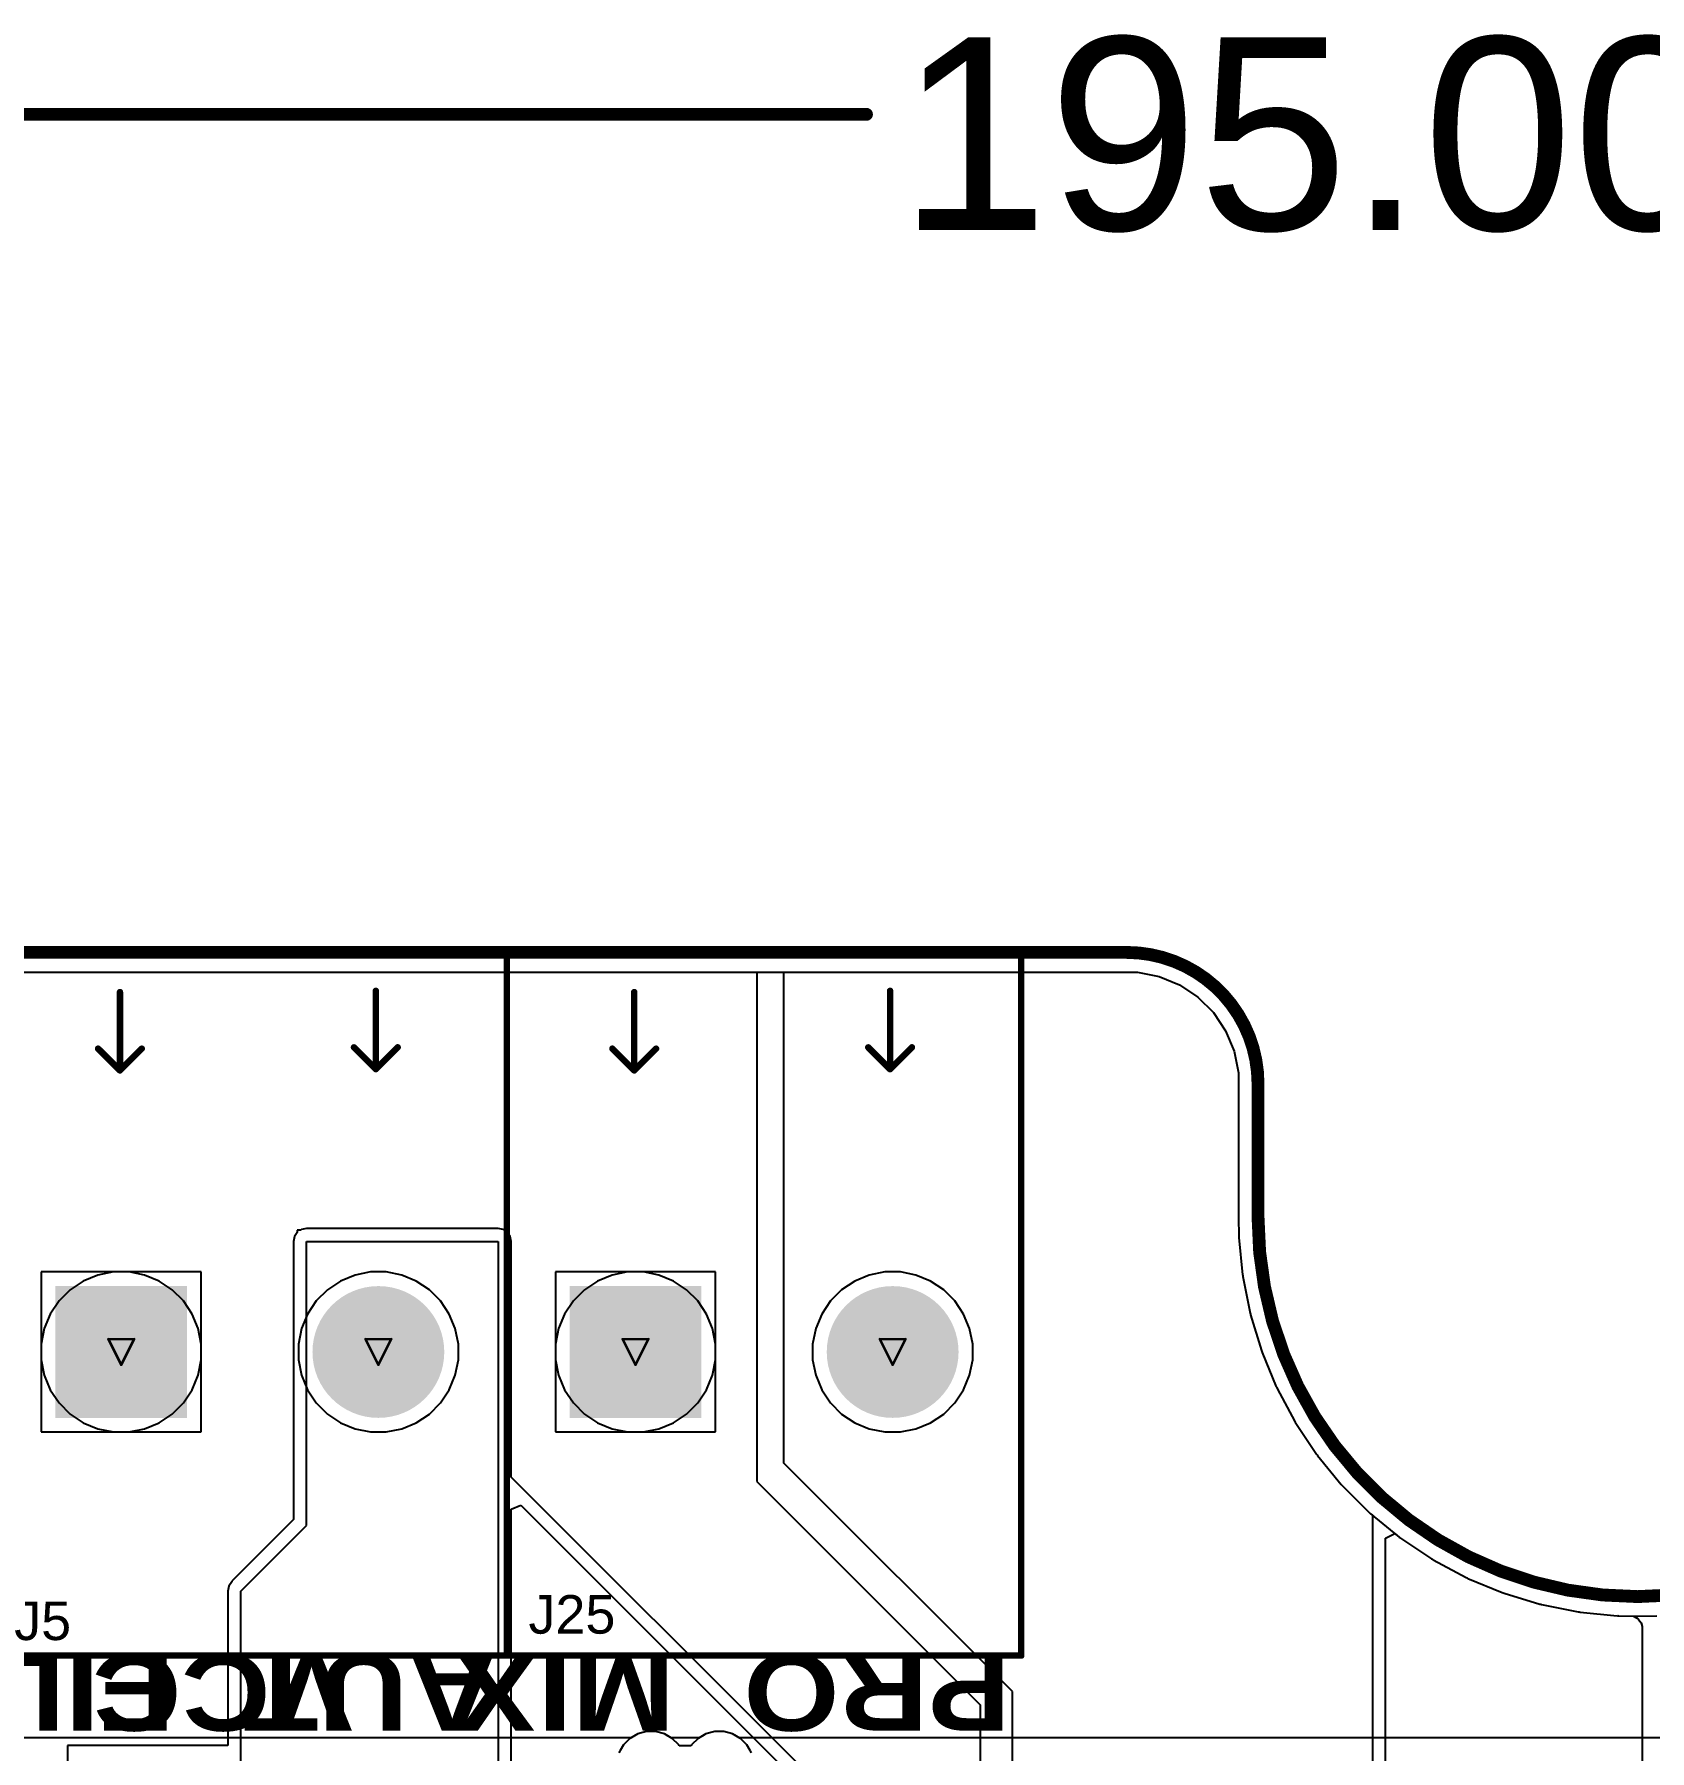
# Model space of a CAD drawing. Header units: inches. Extents: x -36 to 349, y -11 to 240.
# Drawn here: x 59.33 to 91.24, y 111.23 to 145.14 of the extents above; entities that cross this region are included whole.
import ezdxf

# ---------------------------------------------------------------- set-up
doc = ezdxf.new("R2010")
doc.units = ezdxf.units.IN
for name, color, linetype in [('Board Outline', 216, 'Continuous'), ('Bottom Layer', 5, 'Continuous'), ('Bottom Solder', 6, 'Continuous'), ('Dimension', 6, 'Continuous'), ('Drill Drawing', 1, 'Continuous'), ('Layer 1', 16, 'Continuous'), ('Layer 2', 76, 'Continuous'), ('Multi-Layer', 9, 'Continuous'), ('Pad Holes', 156, 'Continuous'), ('Top Layer', 1, 'Continuous'), ('Top Overlay', 2, 'Continuous'), ('Top Solder', 216, 'Continuous')]:
    doc.layers.add(name, color=color, linetype=linetype)
doc.styles.add('Arial', font='', dxfattribs={"height": 0.2})
doc.styles.add('Arial Black_Bold', font='', dxfattribs={"height": 0.2})
doc.styles.get('Arial').set_extended_font_data('Arial')
doc.styles.get('Arial Black_Bold').set_extended_font_data('Arial Black', bold=True)

# ---------------------------------------------------------------- blocks, each defined once
blk = doc.blocks.new('TB008A_508_02BE_51')
at = {"layer": 'Bottom Layer'}
blk.add_hatch(color=5, dxfattribs=at).paths.add_polyline_path([(-3.74, 1.2), (-1.34, 1.2), (-1.34, -1.2), (-3.74, -1.2)])
h = blk.add_hatch(color=5, dxfattribs=at)
edge = h.paths.add_edge_path()
edge.add_arc((2.54, 0), 1.2, 0, 360)
at = {"layer": 'Bottom Solder'}
blk.add_hatch(color=6, dxfattribs=at).paths.add_polyline_path([(-3.842, 1.302), (-1.238, 1.302), (-1.238, -1.302), (-3.842, -1.302)])
h = blk.add_hatch(color=6, dxfattribs=at)
edge = h.paths.add_edge_path()
edge.add_arc((2.54, 0), 1.302, 0, 360)
at = {"layer": 'Layer 1'}
h = blk.add_hatch(color=16, dxfattribs=at)
edge = h.paths.add_edge_path()
edge.add_arc((-2.54, 0), 1.2, 0, 360)
h = blk.add_hatch(color=16, dxfattribs=at)
edge = h.paths.add_edge_path()
edge.add_arc((2.54, 0), 1.2, 0, 360)
at = {"layer": 'Layer 2'}
h = blk.add_hatch(color=76, dxfattribs=at)
edge = h.paths.add_edge_path()
edge.add_arc((-2.54, 0), 1.2, 0, 360)
h = blk.add_hatch(color=76, dxfattribs=at)
edge = h.paths.add_edge_path()
edge.add_arc((2.54, 0), 1.2, 0, 360)
at = {"layer": 'Multi-Layer'}
h = blk.add_hatch(color=9, dxfattribs=at)
edge = h.paths.add_edge_path()
edge.add_arc((2.54, 0), 1.2, 0, 360)
at = {"layer": 'Pad Holes'}
h = blk.add_hatch(color=7, dxfattribs=at)
edge = h.paths.add_edge_path()
edge.add_arc((-2.54, 0), 0.8, 0, 360)
h = blk.add_hatch(color=7, dxfattribs=at)
edge = h.paths.add_edge_path()
edge.add_arc((2.54, 0), 0.8, 0, 360)
at = {"layer": 'Top Layer'}
blk.add_hatch(color=1, dxfattribs=at).paths.add_polyline_path([(-3.74, 1.2), (-1.34, 1.2), (-1.34, -1.2), (-3.74, -1.2)])
h = blk.add_hatch(color=1, dxfattribs=at)
edge = h.paths.add_edge_path()
edge.add_arc((2.54, 0), 1.2, 0, 360)
at = {"layer": 'Top Solder'}
blk.add_hatch(color=216, dxfattribs=at).paths.add_polyline_path([(-3.842, 1.302), (-1.238, 1.302), (-1.238, -1.302), (-3.842, -1.302)])
h = blk.add_hatch(color=216, dxfattribs=at)
edge = h.paths.add_edge_path()
edge.add_arc((2.54, 0), 1.302, 0, 360)
at = {"layer": 'Top Overlay'}
for points in [[(-5.08, 7.89, 0.127, 0.127, 0), (5.08, 7.89, 0.127, 0.127, 0)], [(-5.08, -6, 0.127, 0.127, 0), (-5.08, 7.89, 0.127, 0.127, 0)], [(5.08, -6, 0.127, 0.127, 0), (5.08, 7.89, 0.127, 0.127, 0)], [(-2.565, 5.563, 0.127, 0.127, 0), (-2.565, 7.112, 0.127, 0.127, 0)], [(2.489, 5.588, 0.127, 0.127, 0), (2.489, 7.137, 0.127, 0.127, 0)], [(-2.997, 5.994, 0.127, 0.127, 0), (-2.565, 5.563, 0.127, 0.127, 0)], [(-2.565, 5.563, 0.127, 0.127, 0), (-2.134, 5.994, 0.127, 0.127, 0)], [(2.057, 6.02, 0.127, 0.127, 0), (2.489, 5.588, 0.127, 0.127, 0)], [(2.489, 5.588, 0.127, 0.127, 0), (2.921, 6.02, 0.127, 0.127, 0)], [(-5.08, -6, 0.127, 0.127, 0), (5.08, -6, 0.127, 0.127, 0)]]:
    blk.add_lwpolyline(points, format="xyseb", dxfattribs=at)
for points in [[(-5.112, 7.89, 0.0635, 0.0635, 1), (-5.048, 7.89, 0.0635, 0.0635, 1)], [(-5.112, 7.89, 0.0635, 0.0635, 1), (-5.048, 7.89, 0.0635, 0.0635, 1)], [(5.048, 7.89, 0.0635, 0.0635, 1), (5.112, 7.89, 0.0635, 0.0635, 1)], [(5.048, 7.89, 0.0635, 0.0635, 1), (5.112, 7.89, 0.0635, 0.0635, 1)], [(-2.597, 7.112, 0.0635, 0.0635, 1), (-2.534, 7.112, 0.0635, 0.0635, 1)], [(2.457, 7.137, 0.0635, 0.0635, 1), (2.521, 7.137, 0.0635, 0.0635, 1)], [(-3.029, 5.994, 0.0635, 0.0635, 1), (-2.965, 5.994, 0.0635, 0.0635, 1)], [(-2.165, 5.994, 0.0635, 0.0635, 1), (-2.102, 5.994, 0.0635, 0.0635, 1)], [(2.026, 6.02, 0.0635, 0.0635, 1), (2.089, 6.02, 0.0635, 0.0635, 1)], [(2.889, 6.02, 0.0635, 0.0635, 1), (2.953, 6.02, 0.0635, 0.0635, 1)], [(-2.597, 5.563, 0.0635, 0.0635, 1), (-2.534, 5.563, 0.0635, 0.0635, 1)], [(-2.597, 5.563, 0.0635, 0.0635, 1), (-2.534, 5.563, 0.0635, 0.0635, 1)], [(-2.597, 5.563, 0.0635, 0.0635, 1), (-2.534, 5.563, 0.0635, 0.0635, 1)], [(2.457, 5.588, 0.0635, 0.0635, 1), (2.521, 5.588, 0.0635, 0.0635, 1)], [(2.457, 5.588, 0.0635, 0.0635, 1), (2.521, 5.588, 0.0635, 0.0635, 1)], [(2.457, 5.588, 0.0635, 0.0635, 1), (2.521, 5.588, 0.0635, 0.0635, 1)], [(-5.112, -6, 0.0635, 0.0635, 1), (-5.048, -6, 0.0635, 0.0635, 1)], [(-5.112, -6, 0.0635, 0.0635, 1), (-5.048, -6, 0.0635, 0.0635, 1)], [(5.048, -6, 0.0635, 0.0635, 1), (5.112, -6, 0.0635, 0.0635, 1)], [(5.048, -6, 0.0635, 0.0635, 1), (5.112, -6, 0.0635, 0.0635, 1)]]:
    blk.add_lwpolyline(points, format="xyseb", close=True, dxfattribs=at)
blk = doc.blocks.new('TB008A_508_02BE_121')
at = {"layer": 'Bottom Layer'}
blk.add_hatch(color=5, dxfattribs=at).paths.add_polyline_path([(-3.74, 1.2), (-1.34, 1.2), (-1.34, -1.2), (-3.74, -1.2)])
h = blk.add_hatch(color=5, dxfattribs=at)
edge = h.paths.add_edge_path()
edge.add_arc((2.54, 0), 1.2, 0, 360)
at = {"layer": 'Bottom Solder'}
blk.add_hatch(color=6, dxfattribs=at).paths.add_polyline_path([(-3.842, 1.302), (-1.238, 1.302), (-1.238, -1.302), (-3.842, -1.302)])
h = blk.add_hatch(color=6, dxfattribs=at)
edge = h.paths.add_edge_path()
edge.add_arc((2.54, 0), 1.302, 0, 360)
at = {"layer": 'Layer 1'}
h = blk.add_hatch(color=16, dxfattribs=at)
edge = h.paths.add_edge_path()
edge.add_arc((-2.54, 0), 1.2, 0, 360)
h = blk.add_hatch(color=16, dxfattribs=at)
edge = h.paths.add_edge_path()
edge.add_arc((2.54, 0), 1.2, 0, 360)
at = {"layer": 'Layer 2'}
h = blk.add_hatch(color=76, dxfattribs=at)
edge = h.paths.add_edge_path()
edge.add_arc((-2.54, 0), 1.2, 0, 360)
h = blk.add_hatch(color=76, dxfattribs=at)
edge = h.paths.add_edge_path()
edge.add_arc((2.54, 0), 1.2, 0, 360)
at = {"layer": 'Multi-Layer'}
h = blk.add_hatch(color=9, dxfattribs=at)
edge = h.paths.add_edge_path()
edge.add_arc((2.54, 0), 1.2, 0, 360)
at = {"layer": 'Pad Holes'}
h = blk.add_hatch(color=7, dxfattribs=at)
edge = h.paths.add_edge_path()
edge.add_arc((-2.54, 0), 0.8, 0, 360)
h = blk.add_hatch(color=7, dxfattribs=at)
edge = h.paths.add_edge_path()
edge.add_arc((2.54, 0), 0.8, 0, 360)
at = {"layer": 'Top Layer'}
blk.add_hatch(color=1, dxfattribs=at).paths.add_polyline_path([(-3.74, 1.2), (-1.34, 1.2), (-1.34, -1.2), (-3.74, -1.2)])
h = blk.add_hatch(color=1, dxfattribs=at)
edge = h.paths.add_edge_path()
edge.add_arc((2.54, 0), 1.2, 0, 360)
at = {"layer": 'Top Solder'}
blk.add_hatch(color=216, dxfattribs=at).paths.add_polyline_path([(-3.842, 1.302), (-1.238, 1.302), (-1.238, -1.302), (-3.842, -1.302)])
h = blk.add_hatch(color=216, dxfattribs=at)
edge = h.paths.add_edge_path()
edge.add_arc((2.54, 0), 1.302, 0, 360)
at = {"layer": 'Top Overlay'}
for points in [[(-5.08, 7.89, 0.127, 0.127, 0), (5.08, 7.89, 0.127, 0.127, 0)], [(-5.08, -6, 0.127, 0.127, 0), (-5.08, 7.89, 0.127, 0.127, 0)], [(5.08, -6, 0.127, 0.127, 0), (5.08, 7.89, 0.127, 0.127, 0)], [(-2.565, 5.563, 0.127, 0.127, 0), (-2.565, 7.112, 0.127, 0.127, 0)], [(2.489, 5.588, 0.127, 0.127, 0), (2.489, 7.137, 0.127, 0.127, 0)], [(-2.997, 5.994, 0.127, 0.127, 0), (-2.565, 5.563, 0.127, 0.127, 0)], [(-2.565, 5.563, 0.127, 0.127, 0), (-2.134, 5.994, 0.127, 0.127, 0)], [(2.057, 6.02, 0.127, 0.127, 0), (2.489, 5.588, 0.127, 0.127, 0)], [(2.489, 5.588, 0.127, 0.127, 0), (2.921, 6.02, 0.127, 0.127, 0)], [(-5.08, -6, 0.127, 0.127, 0), (5.08, -6, 0.127, 0.127, 0)]]:
    blk.add_lwpolyline(points, format="xyseb", dxfattribs=at)
for points in [[(-5.112, 7.89, 0.0635, 0.0635, 1), (-5.048, 7.89, 0.0635, 0.0635, 1)], [(-5.112, 7.89, 0.0635, 0.0635, 1), (-5.048, 7.89, 0.0635, 0.0635, 1)], [(5.048, 7.89, 0.0635, 0.0635, 1), (5.112, 7.89, 0.0635, 0.0635, 1)], [(5.048, 7.89, 0.0635, 0.0635, 1), (5.112, 7.89, 0.0635, 0.0635, 1)], [(-2.597, 7.112, 0.0635, 0.0635, 1), (-2.534, 7.112, 0.0635, 0.0635, 1)], [(2.457, 7.137, 0.0635, 0.0635, 1), (2.521, 7.137, 0.0635, 0.0635, 1)], [(-3.029, 5.994, 0.0635, 0.0635, 1), (-2.965, 5.994, 0.0635, 0.0635, 1)], [(-2.165, 5.994, 0.0635, 0.0635, 1), (-2.102, 5.994, 0.0635, 0.0635, 1)], [(2.026, 6.02, 0.0635, 0.0635, 1), (2.089, 6.02, 0.0635, 0.0635, 1)], [(2.889, 6.02, 0.0635, 0.0635, 1), (2.953, 6.02, 0.0635, 0.0635, 1)], [(-2.597, 5.563, 0.0635, 0.0635, 1), (-2.534, 5.563, 0.0635, 0.0635, 1)], [(-2.597, 5.563, 0.0635, 0.0635, 1), (-2.534, 5.563, 0.0635, 0.0635, 1)], [(-2.597, 5.563, 0.0635, 0.0635, 1), (-2.534, 5.563, 0.0635, 0.0635, 1)], [(2.457, 5.588, 0.0635, 0.0635, 1), (2.521, 5.588, 0.0635, 0.0635, 1)], [(2.457, 5.588, 0.0635, 0.0635, 1), (2.521, 5.588, 0.0635, 0.0635, 1)], [(2.457, 5.588, 0.0635, 0.0635, 1), (2.521, 5.588, 0.0635, 0.0635, 1)], [(-5.112, -6, 0.0635, 0.0635, 1), (-5.048, -6, 0.0635, 0.0635, 1)], [(-5.112, -6, 0.0635, 0.0635, 1), (-5.048, -6, 0.0635, 0.0635, 1)], [(5.048, -6, 0.0635, 0.0635, 1), (5.112, -6, 0.0635, 0.0635, 1)], [(5.048, -6, 0.0635, 0.0635, 1), (5.112, -6, 0.0635, 0.0635, 1)]]:
    blk.add_lwpolyline(points, format="xyseb", close=True, dxfattribs=at)

msp = doc.modelspace()

# ---------------------------------------------------------------- linework, layer by layer
at = {"layer": 'Board Outline'}
for points in [[(-2.5, 127, 0.254, 0.254, 0), (80.91, 127, 0.254, 0.254, 0)], [(80.903, 127, 0.254, 0.254, -0.414214), (83.5, 124.403, 0.254, 0.254, 0)], [(83.5, 121.77, 0.254, 0.254, 0), (83.5, 124.403, 0.254, 0.254, 0)], [(91, 114.27, 0.254, 0.254, -0.414214), (83.5, 121.77, 0.254, 0.254, 0)], [(98.5, 121.77, 0.254, 0.254, -0.414214), (91, 114.27, 0.254, 0.254, 0)]]:
    msp.add_lwpolyline(points, format="xyseb", dxfattribs=at)
for points in [[(80.839, 127, 0.127, 0.127, 1), (80.966, 127, 0.127, 0.127, 1)], [(80.847, 127, 0.127, 0.127, 1), (80.974, 127, 0.127, 0.127, 1)], [(83.436, 124.403, 0.127, 0.127, 1), (83.563, 124.403, 0.127, 0.127, 1)], [(83.436, 124.403, 0.127, 0.127, 1), (83.563, 124.403, 0.127, 0.127, 1)], [(83.436, 121.77, 0.127, 0.127, 1), (83.563, 121.77, 0.127, 0.127, 1)], [(83.436, 121.77, 0.127, 0.127, 1), (83.563, 121.77, 0.127, 0.127, 1)], [(90.936, 114.27, 0.127, 0.127, 1), (91.063, 114.27, 0.127, 0.127, 1)], [(90.936, 114.27, 0.127, 0.127, 1), (91.063, 114.27, 0.127, 0.127, 1)]]:
    msp.add_lwpolyline(points, format="xyseb", close=True, dxfattribs=at)
at = {"layer": 'Bottom Layer'}
for p, q in [((-2.5, 126.612), (80.91, 126.612)), ((80.91, 126.612), (80.91, 126.612)), ((80.91, 126.612), (80.91, 126.612)), ((80.91, 126.612), (81.12, 126.612)), ((81.12, 126.612), (81.547, 126.527)), ((81.547, 126.527), (81.949, 126.36)), ((81.949, 126.36), (82.311, 126.118)), ((82.311, 126.118), (82.618, 125.811)), ((82.618, 125.811), (82.86, 125.449)), ((82.86, 125.449), (83.027, 125.047)), ((83.027, 125.047), (83.112, 124.62)), ((83.112, 124.62), (83.112, 124.403)), ((83.112, 124.403), (83.112, 121.77)), ((83.112, 121.77), (83.112, 121.765)), ((83.112, 121.765), (83.112, 121.76)), ((83.112, 121.76), (83.121, 121.392)), ((83.121, 121.392), (83.124, 121.378)), ((83.124, 121.378), (83.122, 121.364)), ((83.122, 121.364), (83.195, 120.631)), ((62.623, 120.685), (59.461, 120.685)), ((59.461, 120.685), (59.461, 117.523)), ((62.623, 117.523), (62.623, 120.685)), ((65.373, 120.505), (65.114, 120.332)), ((65.661, 120.624), (65.373, 120.505)), ((65.966, 120.685), (65.661, 120.624)), ((66.278, 120.685), (65.966, 120.685)), ((66.583, 120.624), (66.278, 120.685)), ((66.871, 120.505), (66.583, 120.624)), ((67.13, 120.332), (66.871, 120.505)), ((72.783, 120.685), (69.621, 120.685)), ((69.621, 120.685), (69.621, 117.523)), ((72.783, 117.523), (72.783, 120.685)), ((75.533, 120.505), (75.274, 120.332)), ((75.821, 120.624), (75.533, 120.505)), ((76.126, 120.685), (75.821, 120.624)), ((76.438, 120.685), (76.126, 120.685)), ((76.743, 120.624), (76.438, 120.685)), ((77.031, 120.505), (76.743, 120.624)), ((77.29, 120.332), (77.031, 120.505)), ((83.195, 120.631), (83.2, 120.613)), ((83.2, 120.613), (83.2, 120.594)), ((83.2, 120.594), (83.344, 119.872)), ((64.894, 120.112), (64.721, 119.853)), ((65.114, 120.332), (64.894, 120.112)), ((67.35, 120.112), (67.13, 120.332)), ((67.523, 119.853), (67.35, 120.112)), ((75.054, 120.112), (74.881, 119.853)), ((75.274, 120.332), (75.054, 120.112)), ((77.51, 120.112), (77.29, 120.332)), ((77.683, 119.853), (77.51, 120.112)), ((64.721, 119.853), (64.602, 119.565)), ((67.642, 119.565), (67.523, 119.853)), ((74.881, 119.853), (74.762, 119.565)), ((77.802, 119.565), (77.683, 119.853)), ((83.344, 119.872), (83.351, 119.854)), ((83.351, 119.854), (83.353, 119.835)), ((83.353, 119.835), (83.567, 119.131)), ((64.602, 119.565), (64.541, 119.26)), ((67.703, 119.26), (67.642, 119.565)), ((74.762, 119.565), (74.701, 119.26)), ((77.863, 119.26), (77.802, 119.565)), ((64.541, 119.26), (64.541, 118.948)), ((67.703, 118.948), (67.703, 119.26)), ((74.701, 119.26), (74.701, 118.948)), ((77.863, 118.948), (77.863, 119.26)), ((83.567, 119.131), (83.576, 119.114)), ((83.576, 119.114), (83.58, 119.095)), ((83.58, 119.095), (83.861, 118.415)), ((64.541, 118.948), (64.602, 118.643)), ((67.642, 118.643), (67.703, 118.948)), ((74.701, 118.948), (74.762, 118.643)), ((77.802, 118.643), (77.863, 118.948)), ((64.602, 118.643), (64.721, 118.355)), ((67.523, 118.355), (67.642, 118.643)), ((74.762, 118.643), (74.881, 118.355)), ((77.683, 118.355), (77.802, 118.643)), ((83.861, 118.415), (83.872, 118.399)), ((83.872, 118.399), (83.877, 118.38)), ((83.877, 118.38), (84.224, 117.731)), ((64.721, 118.355), (64.894, 118.096)), ((64.894, 118.096), (65.114, 117.876)), ((67.13, 117.876), (67.35, 118.096)), ((67.35, 118.096), (67.523, 118.355)), ((74.881, 118.355), (75.054, 118.096)), ((75.054, 118.096), (75.274, 117.876)), ((77.29, 117.876), (77.51, 118.096)), ((77.51, 118.096), (77.683, 118.355)), ((65.114, 117.876), (65.373, 117.703)), ((65.373, 117.703), (65.661, 117.584)), ((66.583, 117.584), (66.871, 117.703)), ((66.871, 117.703), (67.13, 117.876)), ((75.274, 117.876), (75.533, 117.703)), ((75.533, 117.703), (75.821, 117.584)), ((76.743, 117.584), (77.031, 117.703)), ((77.031, 117.703), (77.29, 117.876)), ((84.224, 117.731), (84.237, 117.716)), ((84.237, 117.716), (84.244, 117.698)), ((84.244, 117.698), (84.653, 117.086)), ((59.461, 117.523), (62.623, 117.523)), ((65.661, 117.584), (65.966, 117.523)), ((65.966, 117.523), (66.278, 117.523)), ((66.278, 117.523), (66.583, 117.584)), ((69.621, 117.523), (72.783, 117.523)), ((75.821, 117.584), (76.126, 117.523)), ((76.126, 117.523), (76.438, 117.523)), ((76.438, 117.523), (76.743, 117.584)), ((84.653, 117.086), (84.667, 117.073)), ((84.667, 117.073), (84.676, 117.056)), ((84.676, 117.056), (85.143, 116.487)), ((85.143, 116.487), (85.157, 116.475)), ((85.157, 116.475), (85.168, 116.459)), ((85.168, 116.459), (85.689, 115.938)), ((85.689, 115.938), (85.705, 115.927)), ((85.705, 115.927), (85.717, 115.913)), ((85.717, 115.913), (86.286, 115.446)), ((86.286, 115.446), (86.303, 115.437)), ((86.303, 115.437), (86.316, 115.423)), ((86.316, 115.423), (86.928, 115.014)), ((86.928, 115.014), (86.946, 115.007)), ((86.946, 115.007), (86.961, 114.994)), ((86.961, 114.994), (87.61, 114.647)), ((87.61, 114.647), (87.629, 114.642)), ((87.629, 114.642), (87.645, 114.631)), ((87.645, 114.631), (88.325, 114.35)), ((88.325, 114.35), (88.344, 114.346)), ((88.344, 114.346), (88.361, 114.337)), ((88.361, 114.337), (89.065, 114.123)), ((89.065, 114.123), (89.084, 114.121)), ((89.084, 114.121), (89.102, 114.114)), ((89.102, 114.114), (89.824, 113.97)), ((89.824, 113.97), (89.843, 113.97)), ((89.843, 113.97), (89.861, 113.965)), ((89.861, 113.965), (90.594, 113.892)), ((90.594, 113.892), (90.608, 113.894)), ((90.608, 113.894), (90.622, 113.891)), ((90.622, 113.891), (90.99, 113.882)), ((90.99, 113.882), (91, 113.883)), ((91, 113.883), (91.01, 113.882)), ((91.01, 113.882), (91.378, 113.891)), ((71.42, 111.603), (71.247, 111.556)), ((71.6, 111.603), (71.42, 111.603)), ((71.773, 111.556), (71.6, 111.603)), ((72.767, 111.603), (72.593, 111.556)), ((72.946, 111.603), (72.767, 111.603)), ((73.119, 111.556), (72.946, 111.603)), ((70.965, 111.34), (70.901, 111.229)), ((71.056, 111.431), (70.965, 111.34)), ((71.092, 111.467), (71.056, 111.431)), ((71.056, 111.431), (71.056, 111.431)), ((71.203, 111.531), (71.092, 111.467)), ((71.247, 111.556), (71.203, 111.531)), ((71.203, 111.531), (71.203, 111.531)), ((71.817, 111.531), (71.773, 111.556)), ((71.928, 111.467), (71.817, 111.531)), ((71.817, 111.531), (71.817, 111.531)), ((72.055, 111.34), (71.928, 111.467)), ((72.063, 111.327), (72.055, 111.34)), ((72.067, 111.323), (72.063, 111.327)), ((72.092, 111.323), (72.067, 111.323)), ((72.104, 111.321), (72.092, 111.323)), ((72.262, 111.321), (72.104, 111.321)), ((72.274, 111.323), (72.262, 111.321)), ((72.299, 111.323), (72.274, 111.323)), ((72.304, 111.327), (72.299, 111.323)), ((72.311, 111.34), (72.304, 111.327)), ((72.438, 111.467), (72.311, 111.34)), ((72.549, 111.531), (72.438, 111.467)), ((72.593, 111.556), (72.549, 111.531)), ((72.549, 111.531), (72.549, 111.531)), ((73.163, 111.531), (73.119, 111.556)), ((73.274, 111.467), (73.163, 111.531)), ((73.163, 111.531), (73.163, 111.531)), ((73.365, 111.376), (73.274, 111.467)), ((73.401, 111.34), (73.365, 111.376)), ((73.365, 111.376), (73.365, 111.376)), ((73.465, 111.229), (73.401, 111.34)), ((70.901, 111.229), (70.875, 111.185)), ((70.901, 111.229), (70.901, 111.229)), ((73.491, 111.185), (73.465, 111.229)), ((73.465, 111.229), (73.465, 111.229))]:
    msp.add_line(p, q, dxfattribs=at)
at = {"layer": 'Dimension'}
msp.add_lwpolyline([(-6.5, 143.561, 0.254, 0.254, 0), (75.765, 143.561, 0.254, 0.254, 0)], format="xyseb", dxfattribs=at)
msp.add_lwpolyline([(75.701, 143.561, 0.127, 0.127, 1), (75.828, 143.561, 0.127, 0.127, 1)], format="xyseb", close=True, dxfattribs=at)
at = {"layer": 'Drill Drawing'}
for points in [[(60.788, 119.358, 0.0508, 0.0508, 0), (61.296, 119.358, 0.0508, 0.0508, 0)], [(60.788, 119.358, 0.0508, 0.0508, 0), (61.042, 118.85, 0.0508, 0.0508, 0)], [(61.042, 118.85, 0.0508, 0.0508, 0), (61.296, 119.358, 0.0508, 0.0508, 0)], [(65.868, 119.358, 0.0508, 0.0508, 0), (66.376, 119.358, 0.0508, 0.0508, 0)], [(65.868, 119.358, 0.0508, 0.0508, 0), (66.122, 118.85, 0.0508, 0.0508, 0)], [(66.122, 118.85, 0.0508, 0.0508, 0), (66.376, 119.358, 0.0508, 0.0508, 0)], [(70.948, 119.358, 0.0508, 0.0508, 0), (71.456, 119.358, 0.0508, 0.0508, 0)], [(70.948, 119.358, 0.0508, 0.0508, 0), (71.202, 118.85, 0.0508, 0.0508, 0)], [(71.202, 118.85, 0.0508, 0.0508, 0), (71.456, 119.358, 0.0508, 0.0508, 0)], [(76.028, 119.358, 0.0508, 0.0508, 0), (76.536, 119.358, 0.0508, 0.0508, 0)], [(76.028, 119.358, 0.0508, 0.0508, 0), (76.282, 118.85, 0.0508, 0.0508, 0)], [(76.282, 118.85, 0.0508, 0.0508, 0), (76.536, 119.358, 0.0508, 0.0508, 0)]]:
    msp.add_lwpolyline(points, format="xyseb", dxfattribs=at)
for points in [[(60.775, 119.358, 0.0254, 0.0254, 1), (60.801, 119.358, 0.0254, 0.0254, 1)], [(60.775, 119.358, 0.0254, 0.0254, 1), (60.801, 119.358, 0.0254, 0.0254, 1)], [(61.283, 119.358, 0.0254, 0.0254, 1), (61.309, 119.358, 0.0254, 0.0254, 1)], [(61.283, 119.358, 0.0254, 0.0254, 1), (61.309, 119.358, 0.0254, 0.0254, 1)], [(65.855, 119.358, 0.0254, 0.0254, 1), (65.881, 119.358, 0.0254, 0.0254, 1)], [(65.855, 119.358, 0.0254, 0.0254, 1), (65.881, 119.358, 0.0254, 0.0254, 1)], [(66.363, 119.358, 0.0254, 0.0254, 1), (66.389, 119.358, 0.0254, 0.0254, 1)], [(66.363, 119.358, 0.0254, 0.0254, 1), (66.389, 119.358, 0.0254, 0.0254, 1)], [(70.935, 119.358, 0.0254, 0.0254, 1), (70.961, 119.358, 0.0254, 0.0254, 1)], [(70.935, 119.358, 0.0254, 0.0254, 1), (70.961, 119.358, 0.0254, 0.0254, 1)], [(71.443, 119.358, 0.0254, 0.0254, 1), (71.469, 119.358, 0.0254, 0.0254, 1)], [(71.443, 119.358, 0.0254, 0.0254, 1), (71.469, 119.358, 0.0254, 0.0254, 1)], [(76.015, 119.358, 0.0254, 0.0254, 1), (76.041, 119.358, 0.0254, 0.0254, 1)], [(76.015, 119.358, 0.0254, 0.0254, 1), (76.041, 119.358, 0.0254, 0.0254, 1)], [(76.523, 119.358, 0.0254, 0.0254, 1), (76.549, 119.358, 0.0254, 0.0254, 1)], [(76.523, 119.358, 0.0254, 0.0254, 1), (76.549, 119.358, 0.0254, 0.0254, 1)], [(61.029, 118.85, 0.0254, 0.0254, 1), (61.055, 118.85, 0.0254, 0.0254, 1)], [(61.029, 118.85, 0.0254, 0.0254, 1), (61.055, 118.85, 0.0254, 0.0254, 1)], [(66.109, 118.85, 0.0254, 0.0254, 1), (66.135, 118.85, 0.0254, 0.0254, 1)], [(66.109, 118.85, 0.0254, 0.0254, 1), (66.135, 118.85, 0.0254, 0.0254, 1)], [(71.189, 118.85, 0.0254, 0.0254, 1), (71.215, 118.85, 0.0254, 0.0254, 1)], [(71.189, 118.85, 0.0254, 0.0254, 1), (71.215, 118.85, 0.0254, 0.0254, 1)], [(76.269, 118.85, 0.0254, 0.0254, 1), (76.295, 118.85, 0.0254, 0.0254, 1)], [(76.269, 118.85, 0.0254, 0.0254, 1), (76.295, 118.85, 0.0254, 0.0254, 1)]]:
    msp.add_lwpolyline(points, format="xyseb", close=True, dxfattribs=at)
at = {"layer": 'Layer 1'}
for p, q in [((-2.5, 126.612), (80.91, 126.612)), ((80.91, 126.612), (80.91, 126.612)), ((80.91, 126.612), (80.91, 126.612)), ((80.91, 126.612), (81.12, 126.612)), ((81.12, 126.612), (81.547, 126.527)), ((81.547, 126.527), (81.949, 126.36)), ((81.949, 126.36), (82.311, 126.118)), ((82.311, 126.118), (82.618, 125.811)), ((82.618, 125.811), (82.86, 125.449)), ((82.86, 125.449), (83.027, 125.047)), ((83.027, 125.047), (83.112, 124.62)), ((83.112, 124.62), (83.112, 124.403)), ((83.112, 124.403), (83.112, 121.77)), ((83.112, 121.77), (83.112, 121.765)), ((83.112, 121.765), (83.112, 121.76)), ((83.112, 121.76), (83.121, 121.392)), ((83.121, 121.392), (83.124, 121.378)), ((83.124, 121.378), (83.122, 121.364)), ((83.122, 121.364), (83.195, 120.631)), ((60.293, 120.505), (60.034, 120.332)), ((60.581, 120.624), (60.293, 120.505)), ((60.886, 120.685), (60.581, 120.624)), ((61.198, 120.685), (60.886, 120.685)), ((61.503, 120.624), (61.198, 120.685)), ((61.791, 120.505), (61.503, 120.624)), ((62.05, 120.332), (61.791, 120.505)), ((65.373, 120.505), (65.114, 120.332)), ((65.661, 120.624), (65.373, 120.505)), ((65.966, 120.685), (65.661, 120.624)), ((66.278, 120.685), (65.966, 120.685)), ((66.583, 120.624), (66.278, 120.685)), ((66.871, 120.505), (66.583, 120.624)), ((67.13, 120.332), (66.871, 120.505)), ((70.453, 120.505), (70.194, 120.332)), ((70.741, 120.624), (70.453, 120.505)), ((71.046, 120.685), (70.741, 120.624)), ((71.358, 120.685), (71.046, 120.685)), ((71.663, 120.624), (71.358, 120.685)), ((71.951, 120.505), (71.663, 120.624)), ((72.21, 120.332), (71.951, 120.505)), ((75.533, 120.505), (75.274, 120.332)), ((75.821, 120.624), (75.533, 120.505)), ((76.126, 120.685), (75.821, 120.624)), ((76.438, 120.685), (76.126, 120.685)), ((76.743, 120.624), (76.438, 120.685)), ((77.031, 120.505), (76.743, 120.624)), ((77.29, 120.332), (77.031, 120.505)), ((83.195, 120.631), (83.2, 120.613)), ((83.2, 120.613), (83.2, 120.594)), ((83.2, 120.594), (83.344, 119.872)), ((59.814, 120.112), (59.641, 119.853)), ((60.034, 120.332), (59.814, 120.112)), ((62.27, 120.112), (62.05, 120.332)), ((62.443, 119.853), (62.27, 120.112)), ((64.894, 120.112), (64.721, 119.853)), ((65.114, 120.332), (64.894, 120.112)), ((67.35, 120.112), (67.13, 120.332)), ((67.523, 119.853), (67.35, 120.112)), ((69.974, 120.112), (69.801, 119.853)), ((70.194, 120.332), (69.974, 120.112)), ((72.43, 120.112), (72.21, 120.332)), ((72.603, 119.853), (72.43, 120.112)), ((75.054, 120.112), (74.881, 119.853)), ((75.274, 120.332), (75.054, 120.112)), ((77.51, 120.112), (77.29, 120.332)), ((77.683, 119.853), (77.51, 120.112)), ((59.641, 119.853), (59.522, 119.565)), ((62.562, 119.565), (62.443, 119.853)), ((64.721, 119.853), (64.602, 119.565)), ((67.642, 119.565), (67.523, 119.853)), ((69.801, 119.853), (69.682, 119.565)), ((72.722, 119.565), (72.603, 119.853)), ((74.881, 119.853), (74.762, 119.565)), ((77.802, 119.565), (77.683, 119.853)), ((83.344, 119.872), (83.351, 119.854)), ((83.351, 119.854), (83.353, 119.835)), ((83.353, 119.835), (83.567, 119.131)), ((59.522, 119.565), (59.461, 119.26)), ((62.623, 119.26), (62.562, 119.565)), ((64.602, 119.565), (64.541, 119.26)), ((67.703, 119.26), (67.642, 119.565)), ((69.682, 119.565), (69.621, 119.26)), ((72.783, 119.26), (72.722, 119.565)), ((74.762, 119.565), (74.701, 119.26)), ((77.863, 119.26), (77.802, 119.565)), ((59.461, 119.26), (59.461, 118.948)), ((62.623, 118.948), (62.623, 119.26)), ((64.541, 119.26), (64.541, 118.948)), ((67.703, 118.948), (67.703, 119.26)), ((69.621, 119.26), (69.621, 118.948)), ((72.783, 118.948), (72.783, 119.26)), ((74.701, 119.26), (74.701, 118.948)), ((77.863, 118.948), (77.863, 119.26)), ((83.567, 119.131), (83.576, 119.114)), ((83.576, 119.114), (83.58, 119.095)), ((83.58, 119.095), (83.861, 118.415)), ((59.461, 118.948), (59.522, 118.643)), ((62.562, 118.643), (62.623, 118.948)), ((64.541, 118.948), (64.602, 118.643)), ((67.642, 118.643), (67.703, 118.948)), ((69.621, 118.948), (69.682, 118.643)), ((72.722, 118.643), (72.783, 118.948)), ((74.701, 118.948), (74.762, 118.643)), ((77.802, 118.643), (77.863, 118.948)), ((59.522, 118.643), (59.641, 118.355)), ((62.443, 118.355), (62.562, 118.643)), ((64.602, 118.643), (64.721, 118.355)), ((67.523, 118.355), (67.642, 118.643)), ((69.682, 118.643), (69.801, 118.355)), ((72.603, 118.355), (72.722, 118.643)), ((74.762, 118.643), (74.881, 118.355)), ((77.683, 118.355), (77.802, 118.643)), ((83.861, 118.415), (83.872, 118.399)), ((83.872, 118.399), (83.877, 118.38)), ((83.877, 118.38), (84.224, 117.731)), ((59.641, 118.355), (59.814, 118.096)), ((59.814, 118.096), (60.034, 117.876)), ((62.05, 117.876), (62.27, 118.096)), ((62.27, 118.096), (62.443, 118.355)), ((64.721, 118.355), (64.894, 118.096)), ((64.894, 118.096), (65.114, 117.876)), ((67.13, 117.876), (67.35, 118.096)), ((67.35, 118.096), (67.523, 118.355)), ((69.801, 118.355), (69.974, 118.096)), ((69.974, 118.096), (70.194, 117.876)), ((72.21, 117.876), (72.43, 118.096)), ((72.43, 118.096), (72.603, 118.355)), ((74.881, 118.355), (75.054, 118.096)), ((75.054, 118.096), (75.274, 117.876)), ((77.29, 117.876), (77.51, 118.096)), ((77.51, 118.096), (77.683, 118.355)), ((60.034, 117.876), (60.293, 117.703)), ((60.293, 117.703), (60.581, 117.584)), ((61.503, 117.584), (61.791, 117.703)), ((61.791, 117.703), (62.05, 117.876)), ((65.114, 117.876), (65.373, 117.703)), ((65.373, 117.703), (65.661, 117.584)), ((66.583, 117.584), (66.871, 117.703)), ((66.871, 117.703), (67.13, 117.876)), ((70.194, 117.876), (70.453, 117.703)), ((70.453, 117.703), (70.741, 117.584)), ((71.663, 117.584), (71.951, 117.703)), ((71.951, 117.703), (72.21, 117.876)), ((75.274, 117.876), (75.533, 117.703)), ((75.533, 117.703), (75.821, 117.584)), ((76.743, 117.584), (77.031, 117.703)), ((77.031, 117.703), (77.29, 117.876)), ((84.224, 117.731), (84.237, 117.716)), ((84.237, 117.716), (84.244, 117.698)), ((84.244, 117.698), (84.653, 117.086)), ((60.581, 117.584), (60.886, 117.523)), ((60.886, 117.523), (61.198, 117.523)), ((61.198, 117.523), (61.503, 117.584)), ((65.661, 117.584), (65.966, 117.523)), ((65.966, 117.523), (66.278, 117.523)), ((66.278, 117.523), (66.583, 117.584)), ((70.741, 117.584), (71.046, 117.523)), ((71.046, 117.523), (71.358, 117.523)), ((71.358, 117.523), (71.663, 117.584)), ((75.821, 117.584), (76.126, 117.523)), ((76.126, 117.523), (76.438, 117.523)), ((76.438, 117.523), (76.743, 117.584)), ((84.653, 117.086), (84.667, 117.073)), ((84.667, 117.073), (84.676, 117.056)), ((84.676, 117.056), (85.143, 116.487)), ((85.143, 116.487), (85.157, 116.475)), ((85.157, 116.475), (85.168, 116.459)), ((85.168, 116.459), (85.689, 115.938)), ((85.689, 115.938), (85.705, 115.927)), ((85.705, 115.927), (85.717, 115.913)), ((85.717, 115.913), (86.286, 115.446)), ((86.286, 115.446), (86.303, 115.437)), ((86.303, 115.437), (86.316, 115.423)), ((86.316, 115.423), (86.928, 115.014)), ((86.928, 115.014), (86.946, 115.007)), ((86.946, 115.007), (86.961, 114.994)), ((86.961, 114.994), (87.61, 114.647)), ((87.61, 114.647), (87.629, 114.642)), ((87.629, 114.642), (87.645, 114.631)), ((87.645, 114.631), (88.325, 114.35)), ((88.325, 114.35), (88.344, 114.346)), ((88.344, 114.346), (88.361, 114.337)), ((88.361, 114.337), (89.065, 114.123)), ((89.065, 114.123), (89.084, 114.121)), ((89.084, 114.121), (89.102, 114.114)), ((89.102, 114.114), (89.824, 113.97)), ((89.824, 113.97), (89.843, 113.97)), ((89.843, 113.97), (89.861, 113.965)), ((89.861, 113.965), (90.594, 113.892)), ((90.594, 113.892), (90.608, 113.894)), ((90.608, 113.894), (90.622, 113.891)), ((90.622, 113.891), (90.99, 113.882)), ((90.99, 113.882), (91, 113.883)), ((91, 113.883), (91.01, 113.882)), ((91.01, 113.882), (91.378, 113.891))]:
    msp.add_line(p, q, dxfattribs=at)
at = {"layer": 'Layer 2'}
for p, q in [((-2.5, 126.612), (80.91, 126.612)), ((80.91, 126.612), (80.91, 126.612)), ((80.91, 126.612), (80.91, 126.612)), ((80.91, 126.612), (81.12, 126.612)), ((81.12, 126.612), (81.547, 126.527)), ((81.547, 126.527), (81.949, 126.36)), ((81.949, 126.36), (82.311, 126.118)), ((82.311, 126.118), (82.618, 125.811)), ((82.618, 125.811), (82.86, 125.449)), ((82.86, 125.449), (83.027, 125.047)), ((83.027, 125.047), (83.112, 124.62)), ((83.112, 124.62), (83.112, 124.403)), ((83.112, 124.403), (83.112, 121.77)), ((83.112, 121.77), (83.112, 121.765)), ((83.112, 121.765), (83.112, 121.76)), ((83.112, 121.76), (83.121, 121.392)), ((83.121, 121.392), (83.124, 121.378)), ((83.124, 121.378), (83.122, 121.364)), ((83.122, 121.364), (83.195, 120.631)), ((65.373, 120.505), (65.114, 120.332)), ((65.661, 120.624), (65.373, 120.505)), ((65.966, 120.685), (65.661, 120.624)), ((66.278, 120.685), (65.966, 120.685)), ((66.583, 120.624), (66.278, 120.685)), ((66.871, 120.505), (66.583, 120.624)), ((67.13, 120.332), (66.871, 120.505)), ((75.533, 120.505), (75.274, 120.332)), ((75.821, 120.624), (75.533, 120.505)), ((76.126, 120.685), (75.821, 120.624)), ((76.438, 120.685), (76.126, 120.685)), ((76.743, 120.624), (76.438, 120.685)), ((77.031, 120.505), (76.743, 120.624)), ((77.29, 120.332), (77.031, 120.505)), ((83.195, 120.631), (83.2, 120.613)), ((83.2, 120.613), (83.2, 120.594)), ((83.2, 120.594), (83.344, 119.872)), ((64.894, 120.112), (64.721, 119.853)), ((65.114, 120.332), (64.894, 120.112)), ((67.35, 120.112), (67.13, 120.332)), ((67.523, 119.853), (67.35, 120.112)), ((75.054, 120.112), (74.881, 119.853)), ((75.274, 120.332), (75.054, 120.112)), ((77.51, 120.112), (77.29, 120.332)), ((77.683, 119.853), (77.51, 120.112)), ((64.721, 119.853), (64.602, 119.565)), ((67.642, 119.565), (67.523, 119.853)), ((74.881, 119.853), (74.762, 119.565)), ((77.802, 119.565), (77.683, 119.853)), ((83.344, 119.872), (83.351, 119.854)), ((83.351, 119.854), (83.353, 119.835)), ((83.353, 119.835), (83.567, 119.131)), ((64.602, 119.565), (64.541, 119.26)), ((67.703, 119.26), (67.642, 119.565)), ((74.762, 119.565), (74.701, 119.26)), ((77.863, 119.26), (77.802, 119.565)), ((64.541, 119.26), (64.541, 118.948)), ((67.703, 118.948), (67.703, 119.26)), ((74.701, 119.26), (74.701, 118.948)), ((77.863, 118.948), (77.863, 119.26)), ((83.567, 119.131), (83.576, 119.114)), ((83.576, 119.114), (83.58, 119.095)), ((83.58, 119.095), (83.861, 118.415)), ((64.541, 118.948), (64.602, 118.643)), ((67.642, 118.643), (67.703, 118.948)), ((74.701, 118.948), (74.762, 118.643)), ((77.802, 118.643), (77.863, 118.948)), ((64.602, 118.643), (64.721, 118.355)), ((67.523, 118.355), (67.642, 118.643)), ((74.762, 118.643), (74.881, 118.355)), ((77.683, 118.355), (77.802, 118.643)), ((83.861, 118.415), (83.872, 118.399)), ((83.872, 118.399), (83.877, 118.38)), ((83.877, 118.38), (84.224, 117.731)), ((64.721, 118.355), (64.894, 118.096)), ((64.894, 118.096), (65.114, 117.876)), ((67.13, 117.876), (67.35, 118.096)), ((67.35, 118.096), (67.523, 118.355)), ((74.881, 118.355), (75.054, 118.096)), ((75.054, 118.096), (75.274, 117.876)), ((77.29, 117.876), (77.51, 118.096)), ((77.51, 118.096), (77.683, 118.355)), ((65.114, 117.876), (65.373, 117.703)), ((65.373, 117.703), (65.661, 117.584)), ((66.583, 117.584), (66.871, 117.703)), ((66.871, 117.703), (67.13, 117.876)), ((75.274, 117.876), (75.533, 117.703)), ((75.533, 117.703), (75.821, 117.584)), ((76.743, 117.584), (77.031, 117.703)), ((77.031, 117.703), (77.29, 117.876)), ((84.224, 117.731), (84.237, 117.716)), ((84.237, 117.716), (84.244, 117.698)), ((84.244, 117.698), (84.653, 117.086)), ((65.661, 117.584), (65.966, 117.523)), ((65.966, 117.523), (66.278, 117.523)), ((66.278, 117.523), (66.583, 117.584)), ((75.821, 117.584), (76.126, 117.523)), ((76.126, 117.523), (76.438, 117.523)), ((76.438, 117.523), (76.743, 117.584)), ((84.653, 117.086), (84.667, 117.073)), ((84.667, 117.073), (84.676, 117.056)), ((84.676, 117.056), (85.143, 116.487)), ((85.143, 116.487), (85.157, 116.475)), ((85.157, 116.475), (85.168, 116.459)), ((85.168, 116.459), (85.689, 115.938)), ((85.689, 115.938), (85.705, 115.927)), ((85.705, 115.927), (85.717, 115.913)), ((85.717, 115.913), (86.286, 115.446)), ((86.286, 115.446), (86.303, 115.437)), ((86.303, 115.437), (86.316, 115.423)), ((86.316, 115.423), (86.928, 115.014)), ((86.928, 115.014), (86.946, 115.007)), ((86.946, 115.007), (86.961, 114.994)), ((86.961, 114.994), (87.61, 114.647)), ((87.61, 114.647), (87.629, 114.642)), ((87.629, 114.642), (87.645, 114.631)), ((87.645, 114.631), (88.325, 114.35)), ((88.325, 114.35), (88.344, 114.346)), ((88.344, 114.346), (88.361, 114.337)), ((88.361, 114.337), (89.065, 114.123)), ((89.065, 114.123), (89.084, 114.121)), ((89.084, 114.121), (89.102, 114.114)), ((89.102, 114.114), (89.824, 113.97)), ((89.824, 113.97), (89.843, 113.97)), ((89.843, 113.97), (89.861, 113.965)), ((89.861, 113.965), (90.594, 113.892)), ((90.594, 113.892), (90.608, 113.894)), ((90.608, 113.894), (90.622, 113.891)), ((90.622, 113.891), (90.99, 113.882)), ((90.99, 113.882), (91, 113.883)), ((91, 113.883), (91.01, 113.882)), ((91.01, 113.882), (91.378, 113.891)), ((71.42, 111.603), (71.247, 111.556)), ((71.6, 111.603), (71.42, 111.603)), ((71.773, 111.556), (71.6, 111.603)), ((72.767, 111.603), (72.593, 111.556)), ((72.946, 111.603), (72.767, 111.603)), ((73.119, 111.556), (72.946, 111.603)), ((71.116, 111.481), (13.299, 111.481)), ((71.247, 111.556), (71.116, 111.481)), ((71.904, 111.481), (71.773, 111.556)), ((72.462, 111.481), (71.904, 111.481)), ((72.593, 111.556), (72.462, 111.481)), ((73.25, 111.481), (73.119, 111.556)), ((152.638, 111.481), (73.25, 111.481))]:
    msp.add_line(p, q, dxfattribs=at)
at = {"layer": 'Top Layer'}
for p, q in [((-2.5, 126.612), (73.596, 126.612)), ((73.596, 126.612), (73.596, 116.544)), ((74.129, 116.91), (74.129, 126.612)), ((74.129, 126.612), (80.91, 126.612)), ((80.91, 126.612), (80.91, 126.612)), ((80.91, 126.612), (80.91, 126.612)), ((80.91, 126.612), (81.12, 126.612)), ((81.12, 126.612), (81.547, 126.527)), ((81.547, 126.527), (81.949, 126.36)), ((81.949, 126.36), (82.311, 126.118)), ((82.311, 126.118), (82.618, 125.811)), ((82.618, 125.811), (82.86, 125.449)), ((82.86, 125.449), (83.027, 125.047)), ((83.027, 125.047), (83.112, 124.62)), ((83.112, 124.62), (83.112, 124.403)), ((83.112, 124.403), (83.112, 121.77)), ((83.112, 121.77), (83.112, 121.765)), ((83.112, 121.765), (83.112, 121.76)), ((64.516, 121.462), (64.464, 121.384)), ((64.588, 121.514), (64.516, 121.514)), ((64.516, 121.514), (64.516, 121.462)), ((64.604, 121.524), (64.588, 121.514)), ((64.703, 121.544), (64.604, 121.524)), ((68.487, 121.544), (64.703, 121.544)), ((68.587, 121.524), (68.487, 121.544)), ((68.602, 121.514), (68.587, 121.524)), ((68.662, 121.514), (68.602, 121.514)), ((68.662, 121.474), (68.662, 121.514)), ((68.671, 121.468), (68.662, 121.474)), ((68.727, 121.384), (68.671, 121.468)), ((83.112, 121.76), (83.121, 121.392)), ((64.464, 121.384), (64.444, 121.285)), ((64.444, 121.285), (64.444, 115.794)), ((64.703, 115.672), (64.703, 121.285)), ((64.703, 121.285), (68.487, 121.285)), ((68.487, 121.285), (68.487, 108.902)), ((68.746, 121.285), (68.727, 121.384)), ((68.746, 116.632), (68.746, 121.285)), ((83.121, 121.392), (83.124, 121.378)), ((83.124, 121.378), (83.122, 121.364)), ((83.122, 121.364), (83.195, 120.631)), ((83.195, 120.631), (83.2, 120.613)), ((83.2, 120.613), (83.2, 120.594)), ((83.2, 120.594), (83.344, 119.872)), ((83.344, 119.872), (83.351, 119.854)), ((83.351, 119.854), (83.353, 119.835)), ((83.353, 119.835), (83.567, 119.131)), ((83.567, 119.131), (83.576, 119.114)), ((83.576, 119.114), (83.58, 119.095)), ((83.58, 119.095), (83.861, 118.415)), ((83.861, 118.415), (83.872, 118.399)), ((83.872, 118.399), (83.877, 118.38)), ((83.877, 118.38), (84.224, 117.731)), ((84.224, 117.731), (84.237, 117.716)), ((84.237, 117.716), (84.244, 117.698)), ((84.244, 117.698), (84.653, 117.086)), ((84.653, 117.086), (84.667, 117.073)), ((84.667, 117.073), (84.676, 117.056)), ((84.676, 117.056), (85.143, 116.487)), ((78.647, 112.392), (74.129, 116.91)), ((74.367, 111.011), (68.746, 116.632)), ((73.596, 116.544), (78.012, 112.128)), ((85.143, 116.487), (85.157, 116.475)), ((85.157, 116.475), (85.168, 116.459)), ((85.168, 116.459), (85.689, 115.938)), ((68.746, 116), (68.934, 116.078)), ((68.746, 108.902), (68.746, 116)), ((68.934, 116.078), (74.108, 110.904)), ((63.407, 114.376), (64.703, 115.672)), ((64.444, 115.794), (63.819, 115.169)), ((85.689, 115.938), (85.705, 115.927)), ((85.705, 115.927), (85.717, 115.913)), ((85.717, 115.913), (85.759, 115.878)), ((85.759, 115.878), (85.759, 108.362)), ((86.018, 115.428), (86.202, 115.514)), ((86.018, 108.362), (86.018, 115.428)), ((86.202, 115.514), (86.286, 115.446)), ((86.286, 115.446), (86.303, 115.437)), ((86.303, 115.437), (86.316, 115.423)), ((86.316, 115.423), (86.928, 115.014)), ((63.819, 115.169), (63.224, 114.574)), ((86.928, 115.014), (86.946, 115.007)), ((86.946, 115.007), (86.961, 114.994)), ((86.961, 114.994), (87.61, 114.647)), ((87.61, 114.647), (87.629, 114.642)), ((87.629, 114.642), (87.645, 114.631)), ((63.168, 114.475), (63.148, 114.376)), ((63.148, 114.376), (63.148, 111.328)), ((63.224, 114.559), (63.168, 114.475)), ((63.224, 114.574), (63.224, 114.559)), ((63.407, 108.902), (63.407, 114.376)), ((87.645, 114.631), (88.325, 114.35)), ((88.325, 114.35), (88.344, 114.346)), ((88.344, 114.346), (88.361, 114.337)), ((88.361, 114.337), (89.065, 114.123)), ((89.065, 114.123), (89.084, 114.121)), ((89.084, 114.121), (89.102, 114.114)), ((89.102, 114.114), (89.824, 113.97)), ((89.824, 113.97), (89.843, 113.97)), ((89.843, 113.97), (89.861, 113.965)), ((89.861, 113.965), (90.594, 113.892)), ((90.594, 113.892), (90.608, 113.894)), ((90.608, 113.894), (90.622, 113.891)), ((90.622, 113.891), (90.919, 113.883)), ((90.919, 113.883), (90.976, 113.851)), ((90.976, 113.851), (91.016, 113.816)), ((91.016, 113.816), (91.067, 113.751)), ((91.067, 113.751), (91.088, 113.68)), ((91.088, 113.68), (91.088, 110.091)), ((78.647, 108.362), (78.647, 112.392)), ((78.012, 112.128), (78.012, 100.801)), ((63.148, 111.328), (59.978, 111.328)), ((59.978, 111.328), (59.978, 102.634))]:
    msp.add_line(p, q, dxfattribs=at)

# ---------------------------------------------------------------- block references
for name, p in [('TB008A_508_02BE_121', (63.582, 119.104)), ('TB008A_508_02BE_51', (73.742, 119.104))]:
    msp.add_blockref(name, p)

# ---------------------------------------------------------------- texts
at = {"layer": 'Dimension', "style": 'Arial'}
msp.add_text('195.00mm', height=3.81, dxfattribs=at).set_placement((76.4, 141.275))
at = {"layer": 'Top Overlay', "style": 'Arial'}
for s, p in [('J25', (69.088, 113.538)), ('J5', (58.928, 113.411))]:
    msp.add_text(s, height=0.762, dxfattribs=at).set_placement(p)
at = {"layer": 'Top Overlay', "style": 'Arial Black_Bold'}
for s, p in [('AUT  FILL  VCC', (68.462, 113.144)), ('PRO  MIX   VCC', (78.613, 113.144))]:
    msp.add_text(s, height=1.524, rotation=180, dxfattribs=at).set_placement(p)

doc.saveas('drawing.dxf')
